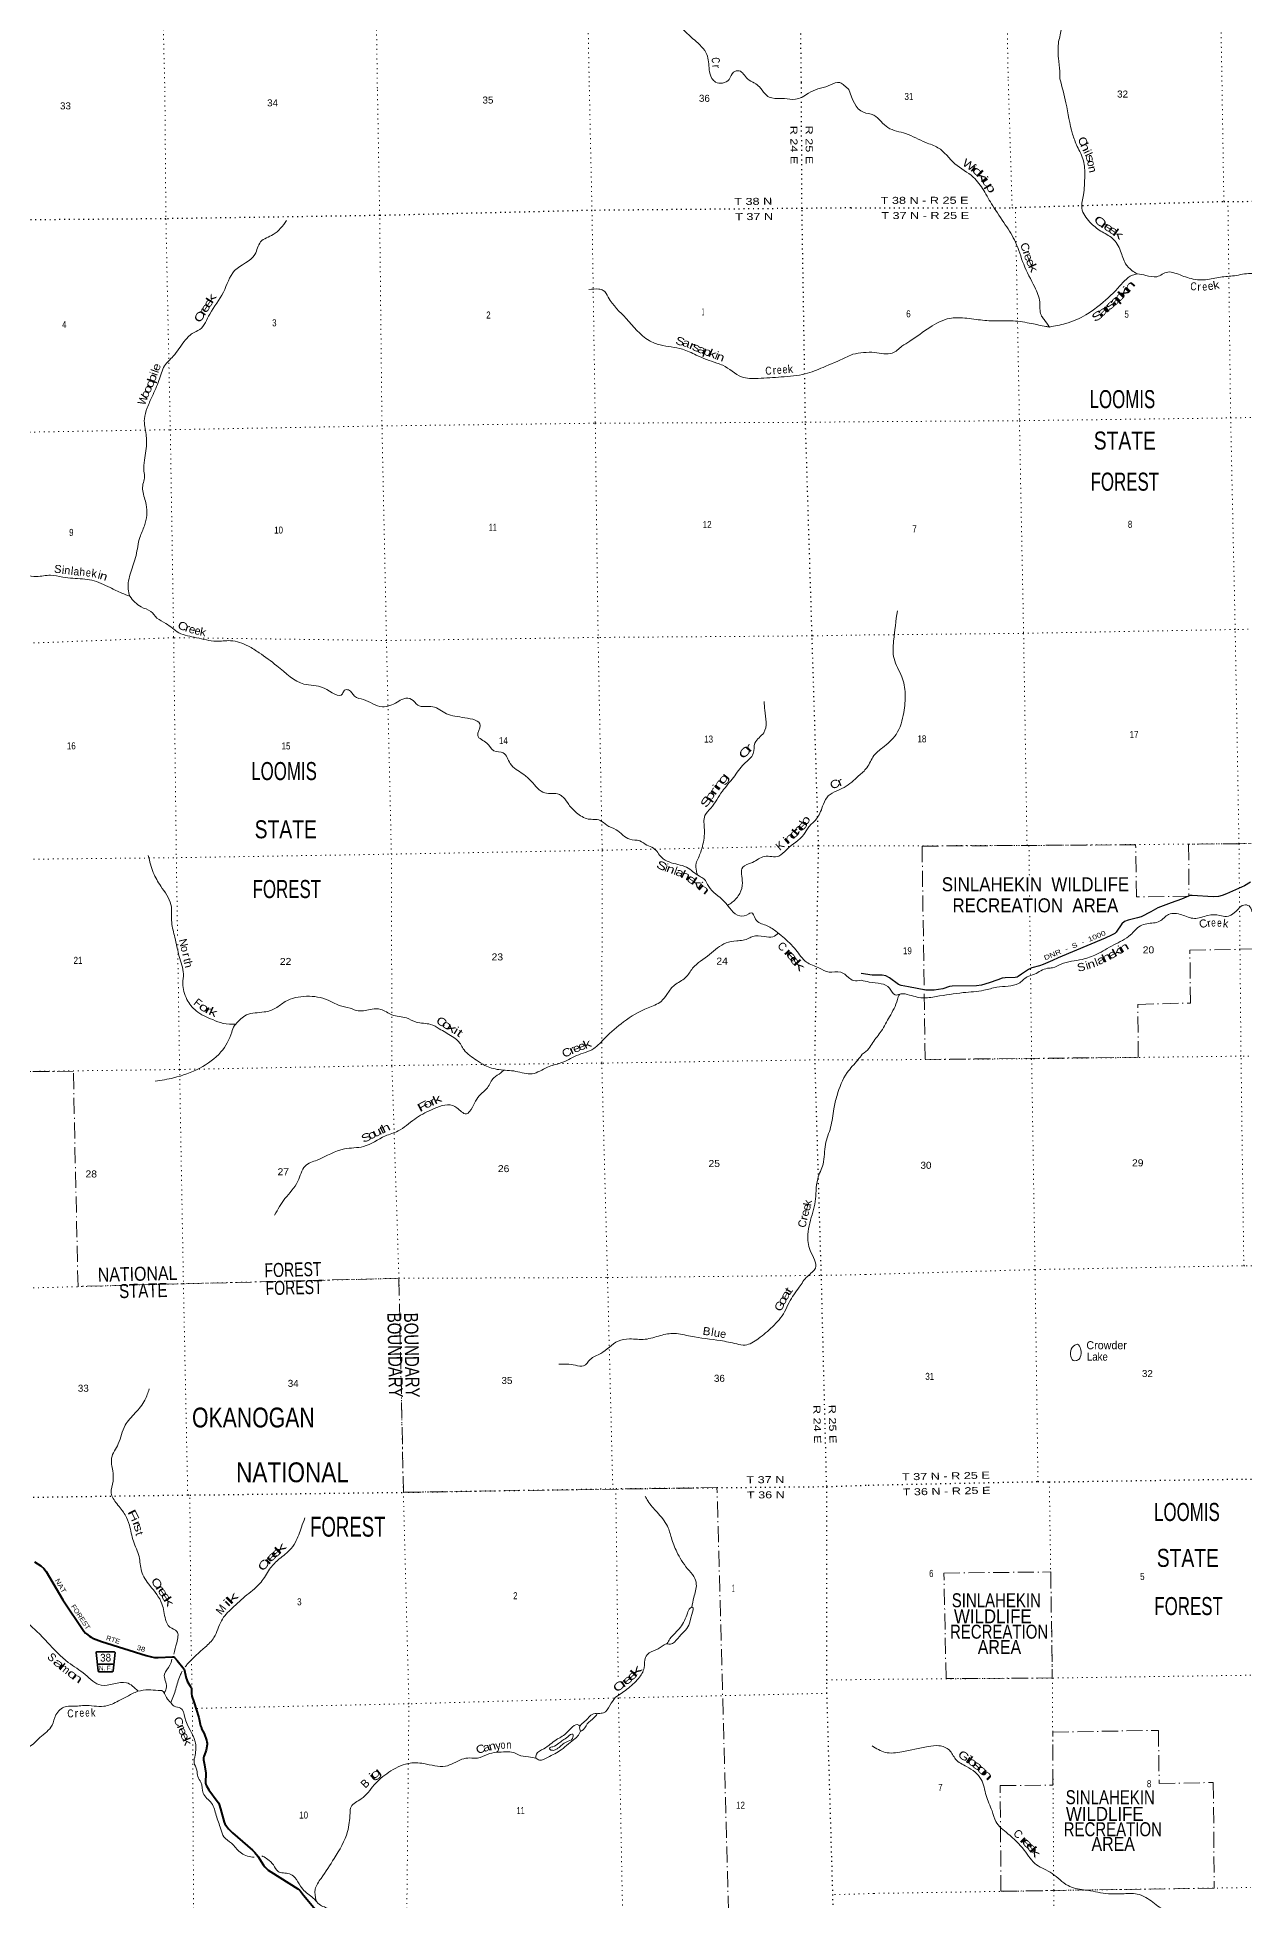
# Model space of a CAD drawing. Header units: feet. Extents: x 242557 to 489137, y 368785 to 557307.
# Drawn here: x 284176 to 314349, y 416119 to 462692 of the extents above; entities that cross this region are included whole.
import ezdxf
from ezdxf.enums import TextEntityAlignment as Align

# ---------------------------------------------------------------- set-up
doc = ezdxf.new("R2010")
doc.units = ezdxf.units.FT
doc.header["$LTSCALE"] = 80
doc.linetypes.add('DOT_DASHED', pattern=[7.7, 5, -1.2, 0.3, -1.2])
doc.linetypes.add('DOTTED', pattern=[1.5, 0.3, -1.2])
for name, color, linetype, lineweight in [('26', 7, 'Continuous', 40), ('27', 7, 'Continuous', 25), ('29', 7, 'Continuous', 25), ('30', 7, 'Continuous', 35), ('39', 7, 'Continuous', 13), ('41', 7, 'Continuous', 13), ('44', 7, 'DOT_DASHED', 13), ('6', 7, 'DOTTED', 25), ('7', 7, 'DOTTED', 13)]:
    doc.layers.add(name, color=color, linetype=linetype, lineweight=lineweight)

msp = doc.modelspace()

# ---------------------------------------------------------------- linework, layer by layer
at = {"layer": '26'}
msp.add_lwpolyline([(284105.74, 424592.02), (284263.11, 424491.25), (284338.97, 424419.61), (284401.59, 424346.76), (284813.02, 423640.3), (285339.17, 422859.58), (285382.2, 422809.12), (285405.31, 422788.1), (285481.33, 422731.35), (285525.08, 422704), (285583.91, 422676.67), (285779.03, 422600.52), (286895.41, 422245.35), (287033.72, 422212.01), (287107.26, 422201.5), (287147.18, 422201.5), (287197.24, 422201.54), (287558.3, 422217.67), (287583.17, 422212.01), (287604.18, 422195.19), (287669.48, 422121.09), (287845.77, 421910.74), (287895.33, 421679.36), (287909.89, 421638.04), (287933.67, 421589.25), (288006.55, 421476.15), (288021.25, 421444.61), (288030.45, 421413.51), (288033.86, 421392.05), (288031.76, 421297.44), (288040.45, 421235.83), (288086.11, 421089.28), (288213.83, 420701.97), (288258.67, 420494.29), (288276.21, 420438.53), (288283.88, 420416.49), (288348.01, 420296.6), (288407.85, 420130.56), (288417.44, 420079.82), (288422.56, 420056.97), (288420.46, 420023.33), (288394.19, 419882.47), (288382.46, 419836.46), (288335.36, 419722.68), (288328.01, 419691.14), (288329.05, 419644.89), (288353.21, 419516.4), (288384.73, 419308.49), (288387.43, 419248.3), (288376.33, 419127.68), (288381.33, 419068.24), (288391.04, 419024.66), (288407.85, 418986.81), (288464.08, 418888.15), (288672.12, 418611.79), (288700.95, 418566.32), (288719.86, 418526.37), (288755.27, 418413.51), (288845.32, 418086), (288864.84, 418042.8), (288902.14, 417982.15), (288925.78, 417946.09), (288950.99, 417916.66), (289053.23, 417815.71), (289557.58, 417380.18), (289613.9, 417325.85), (289688.13, 417229.46), (289830.25, 417012.27), (289864.99, 416966.33), (289913.31, 416917.97), (289946.93, 416886.44), (290013.81, 416838.47), (290689.48, 416416.87), (290727.51, 416386.05), (290757.98, 416354.51), (290830.26, 416260.31), (291174.51, 415851.54)], dxfattribs=at)
at = {"layer": '27', "lineweight": 35}
msp.add_line((285685.13, 422029.69), (286090.2, 422029.69), dxfattribs=at)
msp.add_lwpolyline([(285730.98, 421839.14), (285712, 421841.25), (285700.76, 421860.94), (285645.23, 422321.6), (285650.85, 422332.85), (285664.91, 422341.29), (286106.31, 422339.88), (286113.34, 422335.66), (286120.37, 422320.19), (286073.27, 421866.57), (286064.13, 421847.58), (286053.6, 421838.43)], close=True, dxfattribs=at)
at = {"layer": '29'}
msp.add_lwpolyline([(314492.18, 441572.42), (314342.93, 441483.61), (313893.51, 441284.31), (313787.74, 441242.19), (313689.96, 441217.99), (313559.21, 441209.08), (313031.96, 441246.41), (312979.89, 441241.68), (312943.73, 441229.96), (312770.13, 441150.98), (312507.54, 441058.77), (312247.02, 440960.53), (312179.88, 440931.42), (311998.81, 440834.1), (311763.31, 440713.52), (311665.74, 440682.37), (311433.28, 440628.98), (311342, 440590.36), (311280.01, 440534.05), (311133.51, 440325.89), (311100.58, 440291.94), (311022.64, 440249.69), (310865.19, 440176.97), (309684.04, 439681.13), (309548.81, 439616.77), (309315.94, 439517.46), (309217.64, 439485.3), (309031.74, 439432.46), (308941.97, 439394.3), (308773.6, 439273.55), (308691.08, 439216.67), (308662.68, 439204.82), (308610.13, 439192.66), (308365.24, 439187.67), (308288.71, 439178.77), (308179.32, 439136.87), (307963.2, 439059.39), (307767.99, 439003.51), (307649.91, 438984.78), (307038.64, 438979.42), (306967.98, 438970.35), (306802.22, 438911.81), (306584.54, 438880.35), (306508.8, 438875.61), (306383.41, 438878.42), (305947.71, 438962.18), (305765.6, 438994.03), (305694.32, 439021.85), (305470.68, 439185.06), (305382.16, 439230.88), (305286.09, 439249.6), (305043.16, 439254.76), (304766.08, 439291.23)], dxfattribs=at)
at = {"layer": '39'}
for points in [[(311258.75, 468023.93), (311119.55, 467563.1), (311046.36, 467312.36), (311079.64, 467092.38), (311218.05, 466783.67), (311284.84, 466333.6), (311213.1, 465750.77), (311165.89, 465245.46), (311079.33, 464870.88), (310803.68, 464542.63), (310666.19, 464274.22), (310425.92, 464080.42), (310165.2, 463718.08), (309886.7, 463337.11), (309809.43, 463177.4), (309761.55, 462880.66), (309692.63, 462530.78), (309694.76, 462168.34), (309730.46, 461841.09), (309730.86, 461650.87)], [(298188.1, 464744.67), (298582.04, 464285.21), (298848.19, 464091.01), (299049.61, 464019.31), (299226.56, 463837.86), (299526.75, 463421.45), (299764.29, 463245.02), (300084.7, 463071.94), (300316.38, 462883.27), (300595.74, 462624.48), (300911.2, 462262.99), (300968.12, 461881.16), (301036.44, 461665.56), (301120.88, 461573.76), (301301.34, 461546.28), (301461.57, 461639.97), (301573.85, 461819.99), (301712.85, 461852.59), (301926.5, 461653.5), (302100.33, 461544.09)], [(302118.12, 461537.41), (302256.4, 461415.89), (302403.06, 461234.48), (302531.37, 461176.13), (302844.74, 461163.65), (303119.88, 461142.38), (303450.57, 461292.06), (303684.96, 461403.56), (303942.25, 461477.05), (304173.99, 461563.01), (304231.83, 461558.56), (304337.99, 461490.35), (304459.05, 461385.35)], [(309730.86, 461650.87), (309879.64, 461050.21), (310047.6, 460271.04), (310163.11, 459966.11), (310320.15, 459607.46), (310350.4, 459227.83), (310315.96, 458755.73), (310278.65, 458419.11), (310479.89, 458071.55), (310749.17, 457848.89), (311041.87, 457665.18), (311248.52, 457348.09), (311372.37, 457031.2), (311529.39, 456864.73), (311666.52, 456778.74)], [(304459.05, 461385.35), (304821.24, 460819.52), (305079.37, 460742.26), (305260.35, 460588.46), (305433.26, 460434.48), (305874.7, 460284.38), (306378.29, 460060.81), (306683.96, 459932.01), (307106.52, 459528.64), (307565.95, 459196.88), (307825.43, 458864.77), (308051.67, 458481.35), (308366.67, 458006.83), (308620.31, 457569.4), (308825.83, 457019.65), (309100.49, 456447.15), (309227.47, 456077.73), (309236.04, 455863.49), (309273.31, 455724.73), (309335.8, 455635.07), (309468.98, 455449.88)], [(290407.48, 458112.2), (290068.22, 457762.09), (289758.34, 457578.4), (289614.38, 457266.25), (289108.42, 456860.49), (288829.09, 456321.31), (288485.23, 455774.89), (288235.49, 455390), (288049.39, 455289.49), (287850.87, 455091.65), (287572.56, 454722.43), (287358.67, 454479.8), (287217.73, 454111.06), (287046.93, 453717.5), (286924.79, 453428), (286852.89, 453153.58), (286894.11, 452765.92), (286907.37, 452588.14), (286855.03, 452121.89), (286839.68, 451848.51), (286854.85, 451676.83), (286817.18, 451522.39), (286814.1, 451354.43), (286896.88, 451016.08), (286853.8, 450483.24), (286739.74, 450193.89), (286644.78, 449739), (286512.78, 449321.87), (286449.59, 448897.91), (286486.78, 448720.69)], [(309468.98, 455449.88), (309867.01, 455537.53), (310381.46, 455755.19), (310677.97, 455964.01), (311177.28, 456420.04), (311544.06, 456743.68), (311666.52, 456778.74)], [(311666.52, 456778.74), (311877.37, 456740.9), (312148.69, 456708.44), (312426.98, 456823.8), (312599.17, 456799.27), (312963.39, 456671.75), (313372.19, 456632.2), (313742.48, 456694.97), (314091.08, 456732.99), (314491.82, 456788.34), (314972.61, 456687.66), (315310.89, 456640.49), (315696.3, 456752.14), (315932.45, 456759.36), (316201.83, 456627.73), (316447.76, 456554.25), (316814.95, 456477.37), (317120.58, 456350.59), (317503.77, 456089.98), (317872.53, 455938.29), (318448.12, 455843.74), (318672.23, 455751.58), (319026.61, 455611.71), (319462.6, 455528.25), (319854.97, 455597.57), (319971.8, 455612.28), (320307.16, 455607.53), (320563.02, 455542.36), (320938.88, 455532.42), (321168.58, 455462.63), (321347.63, 455304.74), (321741.31, 455121.23), (322254.73, 454910.01), (322446.36, 454635.07), (322700.46, 454175.4), (323088.84, 453860.28), (323172.87, 453814.51)], [(297961.54, 456391.14), (298207.9, 456397.67), (298319.56, 456367.34), (298445.88, 456193.65), (298891.66, 455663.68), (299463.05, 455113.76), (299739.8, 455001.48), (300297.25, 454896.36), (300639.24, 454750.89), (301160.03, 454547.99), (301308.47, 454494.06), (301774.18, 454207.21), (302189.06, 454166.25), (302768.23, 454203.13), (303368.93, 454278.85), (303814.53, 454442.76), (304371.85, 454685.6), (304554.17, 454771.87)], [(304552.46, 454771.06), (305102.13, 454814.51), (305542.39, 454799.06), (305783.19, 454968.21), (305976.44, 455093.84), (306478.06, 455440.68), (306982.24, 455666.21), (307295.01, 455679.16), (307746.51, 455626.39), (308167.13, 455601.26), (308564.99, 455601.92), (309022.8, 455537.15), (309379.77, 455466.12), (309468.21, 455450.96)], [(281705.76, 449023.61), (281807.94, 449185.3), (282040.31, 449183.48), (282151.99, 449037.84), (282492.25, 448989.44), (282934.52, 448999.54), (283340.5, 449004.94), (283645.84, 449216.87), (284155, 449214.04), (284505.92, 449248.78), (284811.81, 449201.77), (285066.89, 449172.04), (285536.49, 449121.96), (285996.33, 448938.18), (286291.73, 448799.95), (286487.08, 448720.57)], [(286487.08, 448720.57), (286770.6, 448454.67), (287012.98, 448343.79), (287167.47, 448176.68), (287388.03, 448043.15), (287717.42, 447810.46), (288156.03, 447684.96), (288646.5, 447596.82), (289003.83, 447611.44), (289450.69, 447475.98), (289720.34, 447308.95), (290162.5, 446983.24), (290839.28, 446528.3), (291346.23, 446422.26), (291801.25, 446282.89), (291856.25, 446370.89), (291955.07, 446380.79), (292107.4, 446221.73), (292325.04, 446138.72), (292798.91, 445961.27), (293168.62, 446075.24), (293332.76, 446161.19), (293529.02, 446144.54), (293683.08, 446001.7), (294057.61, 445957.98), (294404.1, 445786.28), (294864.49, 445685.46), (295243.7, 445492.11), (295183.48, 445242.18), (295413.2, 445048.13), (295586.22, 444861.13), (295819.55, 444804.7), (295993.94, 444540.86), (296313.7, 444281.69), (296518.96, 444099.32), (296861.55, 443806.18), (297221.87, 443766.24), (297315.96, 443701.2), (297456.63, 443515.63), (297652.15, 443312.86), (297943.87, 443154.33), (298239.45, 443119.27), (298405.23, 442998.9), (298641.59, 442885.89), (298981.19, 442647.31), (299230.39, 442607.36), (299412.11, 442499.42), (299570.97, 442427.47), (299779.15, 442194.59), (300186.34, 442017.94), (300401.71, 441949.04), (300722.92, 441722.27), (300835.18, 441657.56), (300953.64, 441471.59), (301342.2, 441092.3), (301728.39, 440733.2), (301955.78, 440783.88), (302011.83, 440813.23), (302121.77, 440651.37), (302381.06, 440498.32), (302628.13, 440351.11), (302804.36, 440210.7), (303133.43, 439882.92), (303397.39, 439580.25), (303707.1, 439432.16), (303961.46, 439329.59), (304252.46, 439324.8), (304446.66, 439196.85), (304573.35, 439116.22), (304766.16, 439123.4)], [(305668.55, 448358.9), (305575.41, 447606.35), (305584.74, 447165.57), (305778.15, 446710.63), (305863.89, 446285.68), (305829.36, 445817.63), (305636.98, 445269.24), (305298.67, 444936.1), (305084.71, 444739.22), (304905.32, 444435.88), (304699.37, 444232.15)], [(302337.99, 446095.23), (302356.45, 445870.96), (302330, 445312.13), (302110.38, 445051.19), (302066.5, 444791.45), (301840.75, 444534.44), (301572.11, 444189.67), (301295.28, 443850.81), (301005.86, 443424.74), (300859.63, 443240), (300847.63, 442891.82), (300798.47, 442474.18), (300696.49, 442187.08), (300642.34, 442050.55), (300647.88, 441852.39), (300670.53, 441758.84)], [(304699.37, 444232.15), (304336.19, 443942.81), (303902.34, 443686.05), (303801.09, 443471.79), (303641.15, 443149.23), (303456.7, 442955.7), (303332.76, 442767.32), (302902.98, 442395.32), (302705.98, 442225.83), (302348.51, 442219.3), (302046.13, 442068.12), (301805.82, 441948.41), (301796.51, 441561.85), (301730.53, 441295.63), (301540.52, 441073.67), (301434.14, 441002.81)], [(319493.22, 442763.82), (319238.85, 442716.35), (318977.96, 442637.78), (318394.66, 442333.64), (318051.98, 442206.75), (317634.94, 441966.96), (316999.25, 441752.7), (316738.92, 441742.92), (316487, 441622.07), (316269.87, 441574.81), (315854.92, 441523.2), (315568.66, 441211.44), (315240.96, 440854.26), (315035.38, 440738.48), (314644.83, 440774.39), (314548.96, 440818.8), (314479.31, 440960.9), (314365.19, 441008.96), (314092.61, 440814.83), (313894.72, 440717.42), (313726.53, 440744.06), (313425.61, 440743.5), (313089.89, 440669.36), (312774.94, 440759.52), (312447.57, 440768.5), (312220.94, 440597.64), (311901.08, 440538), (311740.61, 440485.92), (311495.03, 440255.97), (311074.17, 440005.98), (310650.91, 439774.15), (310286.03, 439646.76), (309759.39, 439527.96), (309545.19, 439438.28), (309424.32, 439423.48), (309092.12, 439278.61), (308913.87, 439207.93), (308697.17, 439045.38), (308436.1, 438974.9)], [(286949.57, 442239.24), (287076.3, 441814.71), (287262.11, 441476.22), (287516.75, 441015.58), (287536.84, 440566.84), (287614.16, 440194), (287725.6, 439720.63), (287828.3, 439283.52), (287814.33, 439046.57), (287916.39, 438645.86), (288145.7, 438360.76), (288559.74, 438139.73), (288821.99, 438047.42), (289135.95, 438023.29)], [(289135.56, 438023.32), (289404.13, 438258.34), (289847.3, 438331.18), (290132.47, 438427.42), (290367.99, 438589.52), (290907.06, 438722.78), (291442.07, 438629.39), (291721.2, 438496.93), (291991.14, 438427.01), (292198.4, 438359.99), (292543.07, 438404.73), (292759.39, 438396.55), (293038.59, 438260.04), (293401.61, 438181.71), (293643.85, 438078.92), (294004.49, 438020.77), (294222.56, 437913.5), (294543.16, 437721.1), (294688.49, 437614.52), (294840.05, 437384.64), (295153.72, 437127.39), (295360.07, 436997.64), (295711.47, 436890.77), (296134.47, 436847.93), (296543.66, 436786.63), (296926.61, 436951.42), (297260.11, 437056.65), (297650.81, 437239.79), (298080, 437417.57), (298370.16, 437687.88), (298825.8, 438082.61), (299437.74, 438435.68), (299766.24, 438595.43), (299926.31, 438796.61), (300100.45, 439002.09), (300373.91, 439189.16), (300553.57, 439425.09), (300977.83, 439766.64), (301388.81, 440059.4), (301654.65, 440106.74), (301960.56, 440173.02), (302054.65, 440221.27), (302339.6, 440216.37), (302559.92, 440210.28), (302694.53, 440303.77)], [(305730.15, 438775.4), (305613.19, 438757), (305472.24, 438927.87), (305261.87, 439038.54), (304964.09, 439080.54), (304766.16, 439123.4)], [(308436.1, 438974.9), (308153.91, 438948.46), (307832.33, 438874.62), (307316.56, 438814.72), (306638.01, 438716.85), (306297.4, 438683.05), (305915.87, 438769.73), (305722.03, 438767.49), (305672.15, 438642.99), (305475.23, 438213.85), (305266.75, 437853.23), (305056.66, 437569.44), (304956.82, 437419.58), (304791.84, 437276.87)], [(287122.31, 436602.28), (287583.48, 436685.56), (288235.77, 436928.1), (288765.99, 437332.28), (289034, 437826.74), (289101.81, 437989.82), (289137.56, 438024.87)], [(290107.09, 433254.15), (290366.43, 433667.54), (290688.06, 434100.27), (290869.21, 434479.86), (291169.57, 434631), (291851.5, 434910.5), (292325.22, 434969.74), (292874.11, 435232.65), (293191.1, 435357.8), (293608.07, 435654.71), (294026.15, 435888.93), (294549.53, 435995.6), (294778.56, 435839.97), (294898.76, 435783.5), (294980.45, 435847.71), (295220, 436238.48), (295424.54, 436438.45), (295585.77, 436688.2), (295759.36, 436810.73), (295832.15, 436877.84)], [(297205.73, 429532.11), (297622.41, 429503.32), (297828.81, 429484.84), (297993.61, 429647.67), (298255.63, 429796.09), (298692.58, 430105.5), (298972.45, 430159.17), (299366.53, 430152.21), (299748.71, 430246.19), (300099.34, 430297.1), (300502.61, 430227.6), (301250.04, 430117.86), (301653.52, 430036.23), (301864.14, 430007.71), (302192.67, 430165.44), (302548.98, 430465.29), (302851.45, 430839), (302962.51, 431069.63), (303216.33, 431452.57), (303421.64, 431723.36), (303622, 431931.34), (303490.94, 432371.99), (303435.33, 432773.55), (303480.8, 433057.6), (303616.67, 433598.2), (303638.26, 433861.58), (303677.34, 434163.73), (303812.29, 434528.31), (303872.2, 435023.02), (304002, 435450.22), (304078.76, 435906.8), (304161.66, 436244.13), (304416.15, 436817.25), (304677.29, 437129.52), (304791.84, 437276.87)], [(274380.15, 431510.73), (274663.73, 431450.56), (274917.62, 431374.28), (275119.21, 431284.91), (275291.7, 431241.53), (275841.68, 431101.88), (276168.81, 430996.6), (276459.62, 430775.33), (276699.63, 430456.04), (276802.98, 430324.41), (277026.65, 430243.54), (277455.76, 429970.18), (277787.23, 429620.19), (277829.83, 429268.97), (277930.97, 429034.13), (278302.44, 428707.12), (278450.57, 428442.8), (278494.26, 428144.19), (278581.91, 427872.69), (278785.83, 427651.86), (279125.29, 427079.49), (279288.5, 426876.13), (279539.25, 426749.21), (279916.54, 426549.76), (280057.36, 426356.11), (280304.67, 426194.74), (280476.64, 425953.1), (280626.3, 425830.41), (280819.99, 425617.49), (281035.93, 425516.24), (281492.84, 425156.41), (281711.88, 424994.53), (281970.99, 424851.58), (282230.43, 424690.44), (282398.96, 424642.95), (282850.09, 424266.82), (283113.11, 423903.44), (283308.89, 423686.52), (283452.2, 423579.89), (283582.28, 423535.74), (283705.03, 423335.69), (283816.85, 423181.96), (284149.77, 422864.37), (284425.46, 422584.16), (284951.71, 422073.87), (285373.17, 421776.1), (285769.93, 421504.18), (286407.23, 421566.4), (286693.73, 421355.42)], [(310132.66, 429617.9), (310065.91, 429622.5), (309998.19, 429768.68), (310038.88, 429945.57), (310170.49, 430025.33), (310245.65, 429909.66), (310239.96, 429701.18), (310208.6, 429655.98), (310132.66, 429617.9)], [(287584.67, 422284.55), (287660.21, 422568.44), (287665.29, 422851.75), (287489.62, 422959.81), (287381.16, 423152.03), (287291.47, 423538.81), (286988.35, 423998.56), (286779.96, 424356.87), (286718.94, 424721.91), (286578.86, 425101.7), (286476.69, 425508.48), (286373.21, 425761.48), (286164.13, 426044.93), (286026.1, 426309.44), (286069.37, 426603.57), (286060.7, 426864.38), (286032.85, 427181.48), (286200.29, 427536.54), (286369.84, 428000.88), (286624.95, 428311.02), (286865.71, 428633.03), (286971.91, 428910.1)], [(300534.36, 423459.04), (300582.15, 423694.77), (300644.94, 424027.68), (300580.9, 424220.72), (300423.86, 424418.13), (300274.71, 424625.79), (300157.81, 424838.1), (300022.24, 425191.67), (299924.24, 425477.14), (299805.82, 425661.09), (299665.51, 425826.44), (299432.16, 426111.46), (299365.45, 426227.57)], [(287871.31, 421967.22), (287932.27, 422037.32), (288373.31, 422458.07), (288591.34, 422694.7), (288777.8, 423116.87), (289042.97, 423429.22), (289414.87, 423761.72), (289768.8, 424081.75), (289981.25, 424405.27), (290187.38, 424629.54), (290479.92, 424879.67), (290625.89, 425078.57), (290776.79, 425455.59), (290865.64, 425685.81)], [(299912.15, 422541.49), (299984.25, 422664.24), (300247.84, 422952.28), (300421.34, 423307.46), (300493.88, 423432.18), (300544.01, 423453.33), (300533.1, 423271.06), (300457.02, 423004.66), (300182.03, 422675.95), (300000.72, 422533.05), (299911.68, 422541.54)], [(298616.33, 421194.82), (298907.57, 421404.46), (299199.75, 421674.82), (299340.47, 421942.4), (299378.32, 422200.02), (299467.23, 422312.91), (299687.7, 422412.02), (299893.57, 422537.16), (299911.68, 422541.54)], [(287351.25, 421311.9), (287407.05, 421465.32), (287373.99, 421620.49), (287354.96, 421781.98), (287488.42, 422002.91), (287542.42, 422154.63)], [(287510.6, 421077.43), (287638.32, 421410.88), (287743.48, 421746.6), (287794.28, 421853.64)], [(279842.88, 416329.4), (280126.46, 416426.46), (280779.14, 416646.76), (281144.13, 416799.09), (281499.86, 417018.01), (281599.24, 417224.15), (281898.4, 417670.63), (282106.32, 417793.79), (282298.36, 418129.07), (282459.4, 418275.65), (282561.88, 418534.44), (282694.88, 418781.66), (282970.75, 418946.51), (283134.58, 419163.95), (283566.93, 419618.93), (283687.91, 419859.86), (283785.83, 419920.32), (283954.69, 419967.91), (284241.57, 420195.68), (284545.19, 420504.68), (284643.6, 420765.43), (284876.38, 420967.93), (285045.81, 420983.17), (285181.13, 420985.64), (285348.54, 421000.84), (285839.85, 420979.48), (286161.16, 421088.52), (286353.32, 421189.14), (286557.49, 421296.05), (286691.8, 421355.14)], [(286691.8, 421355.14), (286951.76, 421392.26), (287198.51, 421376.55), (287291.56, 421370.15), (287403.74, 421196.2), (287512.97, 421074.8)], [(287510.6, 421077.43), (287599.52, 420979.28), (287757.87, 420935.64), (287863.09, 420698.85), (288120.28, 420094.63), (288120.25, 419754.76), (288095.17, 419574.26), (288163.17, 419385.34), (288188.29, 419221.94), (288265.5, 419083.76), (288322.96, 418805.64), (288529.41, 418556.53), (288647.92, 418253.23), (288761.06, 417911.39), (288839.23, 417718.61), (289032.06, 417554.22), (289244.13, 417329.5), (289551.32, 417209.69), (289592.81, 417206.94)], [(298616.33, 421194.82), (298486.41, 421002.28), (298322.08, 420813.16), (298203.13, 420798.85), (298152.58, 420790.45)], [(296637.03, 419681.85), (296647.39, 419781.16), (296832.88, 419916.05), (297144, 420144.27), (297387.74, 420298.42), (297707.29, 420506.56), (297732.64, 420483.4)], [(297749.07, 420355.61), (297730.26, 420464.5), (297763.59, 420521.75), (297884.99, 420625.12), (298114.27, 420797.22), (298150.66, 420795.87), (298103.73, 420708.02), (297920.91, 420536.77), (297774.47, 420364.16), (297749.76, 420357.17)], [(296637.03, 419681.85), (296722.72, 419634.86), (296929.63, 419701.36), (297267.71, 419889.61), (297448.92, 420038.57), (297620.27, 420173.2), (297721.19, 420292.38), (297749.76, 420357.17)], [(297027.73, 419882.01), (296988.79, 419896.65), (296981.98, 419939), (297056.2, 419968.68), (297206.17, 420056.39), (297431.59, 420218.3), (297555.73, 420281.26), (297549.51, 420175.95), (297405.54, 420092.4), (297188.2, 419930.64), (297116.21, 419888.86), (297075.99, 419878.01), (297027.73, 419882.01)], [(291144.26, 416114.77), (291121.22, 416404.91), (291269.9, 416678.71), (291596.44, 417176.27), (291927.97, 417847.9), (291992.57, 418306.27), (292017.97, 418468.58), (292271.09, 418663.37), (292594.19, 419013.18), (292958.29, 419329.36), (293443.27, 419550.64), (293835.26, 419547.69), (294373.85, 419480.66), (294788.97, 419654.13), (294988.37, 419688.12), (295178.4, 419681.48), (295423.18, 419776.99), (295888.74, 419840.12), (296072.85, 419825.28), (296199.21, 419762.86), (296450.62, 419712.83), (296637.03, 419681.85)], [(305035.58, 419992.39), (305365.39, 419827.32), (305779.18, 419838.45), (306434.76, 419972.23), (306706.99, 419992.38), (306967.86, 419880.8), (307124.06, 419657.67), (307398.63, 419471.54), (307764.94, 419149.87), (307886.5, 418749.99), (308034, 418364.84), (308130.53, 418097.92), (308427.78, 417794.96), (308840.46, 417381.26), (309149.12, 417015.84), (309326.97, 416914.56), (309539.49, 416797.86), (309933.63, 416497.04), (310317.56, 416392.2), (310495.85, 416365.78), (310743.24, 416318.64), (311285.07, 416292.13), (311662.87, 416286.28), (311878.74, 416202.03), (312223.27, 415954.72), (312412.29, 415803.12), (312449.23, 415651.76)], [(289790.13, 417233.05), (289813.66, 417226.62), (289934.18, 417151.95), (290076.01, 417014.96), (290196.09, 416851.27), (290475.95, 416791.65), (290610.89, 416701.05), (290754.16, 416483.17), (290873.74, 416347.79), (291132.23, 416125.94), (291251.55, 416004.72), (291381.82, 415950.45), (291559.24, 415743.3), (291693.96, 415551.56), (291761.5, 415502.22), (291862.59, 415498), (292026, 415511.1), (292093.54, 415461.76), (292154, 415375.92)]]:
    msp.add_spline(points, degree=3, dxfattribs=at)
at = {"layer": '44'}
for points in [[(316886.63, 441252.59), (316857.58, 442584.71), (314211, 442537.37), (312945.06, 442525.11), (312954.9, 441226.73), (311642.57, 441205.93), (311623.44, 442510.64), (306285.76, 442477.22), (306362.25, 437145.05), (311688.63, 437199.21), (311677.13, 438522.31), (312990.24, 438555.91), (312979.48, 439873.95), (315567.57, 439926.87), (315553.85, 441243.48)], [(306884.16, 421670.28), (306833.76, 424310.02), (309501.17, 424336.37), (309539.84, 421686.98)], [(308258.3, 416354.97), (308238.76, 418996.44), (309555.98, 419006.26), (309550.41, 420335.19), (312192.17, 420375.84), (312210.35, 419047.45), (313563.99, 419074.75), (313587.38, 416434.69)]]:
    msp.add_lwpolyline(points, close=True, dxfattribs=at)
msp.add_lwpolyline([(304070.04, 415536.05), (304064.66, 415849.76), (301447.96, 415846.02), (301160.75, 426443.11), (293324.61, 426326.63), (293213.98, 431675.21), (285194.23, 431472.62), (285077.12, 436850.96), (274414.39, 436746.73), (274423.77, 439417.41), (274284.51, 439426.96)], dxfattribs=at)
at = {"layer": '6'}
for points in [[(303270.74, 461560.79), (303243.44, 463695.7), (303240.57, 463746.28), (303176.51, 469045.02), (303175.33, 469115.88), (303111.94, 474374.12), (303114.94, 474436.95), (303047.11, 479719.43), (303045.93, 479790.29), (303007.04, 485034.75), (303010.71, 485178.6), (302936.61, 490473.12), (302864.93, 495743.39), (302869.75, 495818.39), (302799.48, 500582.93)], [(304070.04, 415536.05), (304057.17, 416249.01), (303909.55, 421303.71), (303907.71, 421635.45), (303902.74, 426470.33), (303768.69, 431747.91), (303610.49, 437125.29), (303699.41, 442484.73), (303537.63, 447731.46), (303372.21, 453069.15), (303285.45, 458414.36), (303270.74, 461560.79)], [(304502.85, 458426.75), (308537.44, 458431.35), (308618.06, 458439.2), (313827.6, 458590.28), (313928.71, 458584.41), (319149.92, 458660.91), (319206.28, 458670.24), (323430.46, 458714.67), (328922.14, 458799.14), (329824.55, 458816.98), (334950.04, 458925.32)], [(304502.85, 458426.75), (303285.45, 458414.36), (298043.7, 458365.07), (292732.62, 458237.64), (287390.42, 458156.17), (282049.59, 458111.15), (276733.36, 458046.34), (274053.32, 458100.51)], [(304941.95, 426507.01), (309182.75, 426595.01), (309465.67, 426587.07), (314371.92, 426658.65), (314491.15, 426655.21), (319597.77, 426706.93), (319763.55, 426710.17), (324956.52, 426774.31), (325051.4, 426776.4), (330265.18, 426822.38), (330369.98, 426832.78), (335434.84, 426886.9)], [(274449.88, 426068.97), (282632.25, 426182.67), (287936.12, 426261.41), (287988.7, 426258.33), (293324.61, 426326.63), (298559.95, 426416.33), (298637.83, 426418.56), (303902.74, 426470.33), (304941.95, 426507.01)]]:
    msp.add_lwpolyline(points, dxfattribs=at)
at = {"layer": '7'}
for p, q in [((308438.44, 461632.21), (308537.44, 458431.35)), ((313827.6, 458590.28), (313777.65, 461707.26)), ((308957.48, 442492.06), (308967.86, 441657.79)), ((308973.07, 441239.09), (308974.48, 441125.52)), ((298633.01, 426417.55), (298693.77, 421623.11)), ((305005.06, 421650.43), (303907.71, 421635.45)), ((305082.32, 416302.39), (304056.8, 416269.62))]:
    msp.add_line(p, q, dxfattribs=at)
for points in [[(286794.15, 507395.84), (286806.88, 506259.99), (286860.85, 500963.9), (286928.61, 495588.5), (286954.71, 490273.61), (287035.09, 484845.53), (286975.44, 479567.08), (287117.35, 474208.84), (287211, 468833.62), (287314.21, 463490.95), (287364.46, 461348.56)], [(297368.13, 507535.68), (297384.45, 506402.89), (297456.87, 501088.09), (297527.57, 495755.03), (297618.72, 490408.12), (297690.91, 484985.98), (297741.42, 479650.57), (297783.44, 474339.33), (297837.93, 469008.03), (297929.6, 463630.76), (297969.47, 461488.79)], [(292673.96, 461418.13), (292646.32, 463552.13), (292540.64, 468921.09), (292494.37, 474244.41), (292352.33, 479610.75), (292321.94, 484952.56), (292278.5, 490348.83), (292271.56, 490983.4)], [(307873.92, 490562.9), (307875.93, 490516.06), (307989.92, 485164.69), (308118.87, 479819.43), (308236.25, 474449.6), (308339.21, 469180.7), (308398.77, 463864.23), (308438.44, 461632.21)], [(313777.65, 461707.26), (313737.32, 463924.85), (313650.62, 469279.18), (313515.93, 474610.14), (313442.59, 479910.09), (313290.9, 485277.11), (313218.17, 490639.86)], [(287364.46, 461348.56), (287390.42, 458156.17), (287500.12, 452884.22), (287584.26, 447686.65), (287651.53, 442187.34), (287682.1, 440208.97)], [(293375.02, 415391.99), (293408.95, 415677.99), (293463.28, 421041.96), (293324.61, 426326.63), (293213.98, 431675.21), (293038.94, 436987.58), (293023.91, 442275.43), (292902.89, 447615.96), (292789.56, 452978.88), (292732.62, 458237.64), (292676.78, 461384.41)], [(297969.47, 461488.79), (298037.6, 458366.98), (298119.89, 453045.97), (298190.63, 447692.38), (298293.15, 442369.72), (298282.43, 437053.08), (298425.99, 431694.75), (298557.97, 426416.26)], [(308618.06, 458439.2), (308718.72, 453109.05), (308823.07, 447795.17), (308909.02, 442493.64)], [(314325.77, 431990), (314255.34, 437227.76), (314205.59, 442538.8), (314110.52, 447891.32), (313996.63, 453178.7), (313928.71, 458584.41)], [(304576.38, 453081.73), (308718.72, 453109.05), (313996.63, 453178.7), (319291.59, 453301.32), (320288.93, 453319.22)], [(274119.87, 452725.29), (276895.79, 452763.21), (282180.31, 452793.04), (287500.12, 452884.22), (292789.56, 452978.88), (298119.89, 453045.97), (303372.21, 453069.15), (304576.38, 453081.73)], [(304649.71, 447751.49), (303537.63, 447731.46), (298190.63, 447692.38), (292902.89, 447615.96), (287584.26, 447686.65), (282304.76, 447486.97), (277019.08, 447408.55), (274185.7, 447407.93)], [(319117.92, 447955.02), (314110.52, 447891.32), (308823.07, 447795.17), (304649.71, 447751.49)], [(274251.59, 442085.56), (277107.64, 442075.52), (282403.78, 442133.9), (287651.53, 442187.34), (293023.91, 442275.43), (298291.06, 442373.73), (302612.12, 442462.41)], [(302943.44, 442469.21), (303699.41, 442484.73), (304737.85, 442483.48)], [(304737.85, 442483.48), (308887.8, 442491.71), (308957.48, 442492.06), (314205.59, 442538.8), (317942.62, 442602.85)], [(308979.42, 440728.64), (309023.78, 437163.18), (309109.02, 431893.38), (309182.75, 426595.01)], [(287684.88, 440028.79), (287733.31, 436894.64), (287827.55, 431550.52), (287936.12, 426261.41)], [(304795.79, 437131.69), (303610.49, 437134.29), (298282.43, 437053.08), (293040.85, 436993.68), (287733.31, 436894.64), (282439.37, 436826.19), (277106.35, 436774.23), (274317.71, 436745.3)], [(318770.57, 437292.45), (314255.34, 437227.76), (309023.78, 437163.18), (304795.79, 437131.69)], [(304869.55, 431769.84), (309109.02, 431893.38), (314325.77, 431990), (314382.38, 431987.2), (319671.15, 432020.68), (325015.81, 432085.73), (330297.62, 432066.45), (335354.44, 432199.93)], [(276717.01, 431407.51), (277205.93, 431412.06), (282515.59, 431391.78), (287828.68, 431539.4), (293213.98, 431675.21), (298425.99, 431694.75), (303768.69, 431747.91), (304869.55, 431769.84)], [(288072.79, 415322.47), (288083.63, 415556.37), (288055.04, 420924.89), (288014.76, 422803.07), (287988.7, 426258.33)], [(309465.67, 426587.07), (309541.1, 421685.22), (309576.73, 416373.87), (309578.25, 415612.23)], [(314501.9, 421755.98), (309541.1, 421685.22), (305005.06, 421650.43)], [(303909.55, 421303.71), (298699.31, 421186.22), (293463.28, 421041.96), (288055.04, 420924.89)], [(298697.98, 421291.46), (298699.31, 421186.22), (298802.51, 415825.13), (298780.99, 415464.07)], [(305082.32, 416302.39), (309576.73, 416373.87), (314503.09, 416449.94)]]:
    msp.add_lwpolyline(points, dxfattribs=at)

# ---------------------------------------------------------------- texts
at = {"layer": '27'}
for s, rotation, width, p in [('NAT', 300.216, 1.2, (284613.28, 424127.08)), ('FOREST', 303.977, 1.1, (285012.16, 423473.82)), ('RTE', 342.352, 1.1, (285886.85, 422639.67)), ('38', 342.352, 1.2, (286649.41, 422397.07))]:
    msp.add_text(s, height=120, rotation=rotation, dxfattribs=dict(at, width=width)).set_placement(p)
at = {"layer": '27', "width": 0.95}
for s, height, p in [('N. F.', 114.1, (285884.71, 421878.43)), ('38', 194, (285884.96, 422097.31))]:
    msp.add_text(s, height=height, rotation=0.63, dxfattribs=at).set_placement(p, align=Align.CENTER)
at = {"layer": '30', "width": 1.3}
msp.add_text('DNR  -  S  -  1000', height=120, rotation=22.772, dxfattribs=at).set_placement((310124.19, 439941.64), align=Align.CENTER)
at = {"layer": '41'}
for s, rotation, width, p in [('C', 272.106, 0.75, (301031.56, 462113.59)), ('C', 292.353, 1.15, (310213.4, 460054.17)), ('h', 294.606, 1.4, (310276.75, 459910.08)), ('i', 294.606, 1.1, (310328.62, 459794.01)), ('l', 294.632, 1.05, (310356.74, 459724.81)), ('s', 290.836, 1.45, (310394.51, 459637)), ('W', 326.891, 1.2, (307400.82, 459422.39)), ('i', 324.219, 1.5, (307517.78, 459341.94)), ('c', 319.107, 2.1, (307607.67, 459268.37)), ('k', 313.527, 2.2, (307710.37, 459157.83)), ('i', 308.555, 1.6, (307772.62, 459080.6)), ('n', 282.513, 1.1, (310450.5, 459372.25)), ('u', 303.749, 1.75, (307838.26, 458998.54)), ('p', 300.339, 1.6, (307922.91, 458875.47)), ('C', 320.327, 1.6, (310674.69, 458008.99)), ('r', 323.053, 1.9, (310793.72, 457919.32)), ('e', 328.289, 1.55, (310897.29, 457857.49)), ('e', 327.921, 1.55, (311015.03, 457781.57)), ('k', 324.859, 1.85, (311128.26, 457695.2)), ('C', 288.889, 1.1, (308767.51, 457420.14)), ('r', 288.889, 1.3, (308816.45, 457277.12)), ('e', 289.044, 1.15, (308853.4, 457168.31)), ('e', 291.618, 1.25, (308909.34, 457026.07)), ('k', 294.762, 1.5, (308972.77, 456886.16)), ('k', 43.492, 2.2, (311387.85, 456238.72)), ('i', 47.36, 1.8, (311468, 456321.01)), ('n', 49.108, 1.95, (311543.63, 456406.21)), ('C', 355.726, 0.8, (313061.37, 456369.12)), ('e', 4.372, 0.8, (313357, 456362.19)), ('e', 9.635, 0.95, (313510.96, 456380.45)), ('k', 11.607, 1.15, (313655.42, 456401.57)), ('e', 57.747, 1.55, (288457.7, 455879.32)), ('e', 57.747, 1.55, (288532.75, 456000.09)), ('k', 57.747, 1.75, (288605.02, 456114.64)), ('r', 42.321, 2.15, (310976.61, 455860.46)), ('s', 42.321, 2.2, (311060.78, 455941.99)), ('a', 42.321, 2, (311170.23, 456037.19)), ('p', 43.492, 2.1, (311281.68, 456138.2)), ('C', 56.508, 1.4, (288312.47, 455651.31)), ('r', 57.537, 1.75, (288390.99, 455775.8)), ('S', 35.214, 1.7, (310727.69, 455649.46)), ('a', 39.351, 1.9, (310855.6, 455765.09)), ('S', 342.484, 1.25, (300213.25, 454999.91)), ('a', 341.238, 1.25, (300366.65, 454958.91)), ('r', 336.973, 1.45, (300506.23, 454896.3)), ('s', 336.941, 1.5, (300611.53, 454852.19)), ('a', 338.628, 1.35, (300747.81, 454794.32)), ('p', 338.628, 1.35, (300886.38, 454740.08)), ('k', 338.8, 1.4, (301016.48, 454689.48)), ('n', 339.889, 1.3, (301220.25, 454612.33)), ('d', 66.523, 1.5, (287084.24, 454004.53)), ('p', 66.523, 1.4, (287136.81, 454137.17)), ('e', 70.81, 1.2, (287242.57, 454418.72)), ('C', 2.979, 0.8, (302451.94, 454260.04)), ('e', 4.307, 0.8, (302725.54, 454280.98)), ('e', 4.987, 0.85, (302868.73, 454292.21)), ('o', 66.935, 1.25, (286961.31, 453735.65)), ('o', 66.556, 1.3, (287021.13, 453860.44)), ('S', 351.683, 1.05, (284677.07, 449304.61)), ('h', 354.382, 0.95, (285291.43, 449230.34)), ('a', 354.382, 0.95, (285144.9, 449244.75)), ('e', 353.444, 0.85, (285444.05, 449213.7)), ('n', 341.767, 1.25, (285807.52, 449131.36)), ('C', 335.126, 1.2, (287767.73, 447888.03)), ('r', 342.878, 1.25, (287903.73, 447835.7)), ('e', 345.06, 1.05, (288022.65, 447798.62)), ('k', 348.514, 1.15, (288299.21, 447732.05)), ('C', 48.727, 1.65, (301929.25, 444756.55)), ('r', 48.683, 2.1, (302029.22, 444870.21)), ('r', 56.504, 1.8, (301157.36, 443796.52)), ('i', 53.76, 1.5, (301222.41, 443882.49)), ('n', 54.859, 1.75, (301282.77, 443974.1)), ('g', 51.647, 1.9, (301389.47, 444103.01)), ('C', 26.256, 1.25, (304148.79, 443938.24)), ('r', 24.399, 1.45, (304278.18, 443993.29)), ('S', 56.489, 1.65, (300971.39, 443535.78)), ('p', 56.504, 1.7, (301063.07, 443674.27)), ('c', 44.957, 2.3, (303155.34, 442726.68)), ('h', 48.957, 1.95, (303249.39, 442820.68)), ('e', 47.154, 1.95, (303360.61, 442922.86)), ('l', 61.351, 1.2, (303397.7, 443006.23)), ('o', 62.796, 1.4, (303457.33, 443076.82)), ('i', 40.799, 1.7, (302951.97, 442538.21)), ('n', 40.799, 1.95, (303030.83, 442611.45)), ('S', 333.288, 1.45, (299736.68, 441899.03)), ('n', 338.929, 1.35, (299971.13, 441812.4)), ('a', 338.593, 1.35, (300199.47, 441724.61)), ('h', 334.11, 1.45, (300336.36, 441657.28)), ('e', 324.053, 1.7, (300474.02, 441564.12)), ('k', 325.62, 1.85, (300594.37, 441482.04)), ('i', 325.252, 1.45, (300685.47, 441407.1)), ('n', 322.193, 1.85, (300776.55, 441330.86)), ('C', 17.206, 1.05, (313339.25, 440446.18)), ('r', 10.453, 1.1, (313473.55, 440455.81)), ('e', 1.453, 0.75, (313571.04, 440467.1)), ('e', 358.765, 0.75, (313714.27, 440462.56)), ('r', 283.248, 1.15, (287810.32, 439737.09)), ('r', 314.343, 2.25, (302883.69, 439746.4)), ('e', 314.343, 2, (302966.12, 439655.12)), ('e', 307.312, 1.75, (303033.95, 439556.26)), ('k', 311.625, 2.15, (303144.71, 439437.79)), ('a', 25.883, 1.45, (310798.07, 439545.29)), ('h', 27.919, 1.5, (310938.63, 439611.44)), ('e', 29.504, 1.45, (311078.8, 439686.89)), ('k', 29.504, 1.65, (311196.68, 439753.59)), ('i', 30.2, 1.3, (311291.77, 439808.08)), ('n', 30.2, 1.6, (311378.93, 439863.44)), ('h', 283.234, 1.1, (287856.64, 439498.39)), ('S', 14.067, 1.15, (310287.57, 439358.49)), ('n', 17.069, 1.25, (310540.63, 439433.89)), ('o', 326.781, 1.6, (288289.88, 438364.36)), ('r', 331.581, 1.6, (288411.02, 438294.72)), ('k', 335.712, 1.5, (288530.33, 438240.12)), ('C', 331.825, 1.3, (294234.31, 437998.27)), ('o', 329.598, 1.5, (294361.62, 437924.65)), ('x', 328.463, 1.85, (294476.15, 437854.57)), ('i', 328.463, 1.35, (294594.2, 437783.64)), ('t', 325.983, 1.55, (294680.9, 437724.65)), ('C', 24.703, 1.2, (297445.45, 437229.98)), ('r', 25.526, 1.5, (297582.26, 437295.71)), ('e', 21.414, 1.25, (297685.31, 437337.34)), ('e', 19.204, 1.2, (297810.83, 437385.96)), ('k', 23.291, 1.45, (297954.99, 437440.13)), ('F', 27.817, 1.75, (293858.31, 435890.83)), ('o', 27.817, 1.4, (293974.94, 435954.26)), ('r', 24.882, 1.5, (294095.35, 436004.83)), ('k', 25.844, 1.55, (294210.71, 436061.14)), ('t', 25.611, 1.25, (292829.28, 435298.91)), ('h', 26.604, 1.45, (292928.11, 435348.83)), ('S', 23.837, 1.4, (292436.58, 435106.4)), ('o', 26.745, 1.35, (292578.97, 435178.56)), ('u', 25.611, 1.5, (292707.58, 435241.54)), ('k', 79.658, 1.1, (303522.26, 433544.25)), ('C', 78.257, 0.95, (303391.26, 433019.93)), ('r', 75.817, 1.2, (303423.42, 433161.33)), ('e', 73.998, 1.1, (303451.82, 433282.68)), ('e', 73.998, 1.1, (303492.74, 433420.97)), ('a', 57.369, 1.65, (302953.63, 431204.13)), ('t', 57.369, 1.5, (303034.49, 431322.92)), ('G', 62.221, 1.2, (302812.85, 430937.6)), ('o', 63.23, 1.4, (302879.6, 431074.15)), ('B', 351.805, 1.1, (300890.84, 430253.77)), ('u', 351.49, 1.05, (301148.48, 430213.94)), ('F', 297.052, 1.7, (286486.55, 425715.43)), ('i', 294.166, 1.1, (286529.38, 425609.3)), ('r', 293.076, 1.45, (286576.91, 425506.2)), ('s', 289.076, 1.4, (286608.94, 425407.18)), ('t', 289.123, 1.05, (286633.21, 425263.46)), ('e', 45.97, 2, (290104.55, 424661.35)), ('e', 42.968, 1.95, (290206.49, 424752.42)), ('k', 42.751, 2.2, (290316.68, 424851.63)), ('C', 54.63, 1.45, (289912.13, 424452.68)), ('r', 48.857, 2.1, (290016.44, 424565.86)), ('C', 301.79, 1.35, (287075.49, 424009.82)), ('r', 303.55, 1.8, (287161.05, 423882.89)), ('e', 304.296, 1.6, (287236.8, 423775.94)), ('k', 43.812, 2.25, (289114.63, 423612.08)), ('e', 304.296, 1.6, (287315.79, 423657.75)), ('k', 301.82, 1.75, (287379.7, 423548.35)), ('i', 46.442, 1.85, (288986.02, 423494.44)), ('l', 45.812, 1.8, (289042.87, 423551.82)), ('a', 320.886, 1.9, (284654.21, 421971.05)), ('l', 322.196, 1.5, (284741.31, 421889.43)), ('k', 46.774, 2.2, (299206.97, 421793.29)), ('o', 325.184, 1.65, (285000.1, 421698.51)), ('n', 325.62, 1.75, (285121.44, 421609.07)), ('C', 35.747, 1.5, (298766.69, 421401.62)), ('r', 35.747, 1.85, (298882.7, 421483.26)), ('e', 37.642, 1.75, (298983.28, 421567.51)), ('e', 42.123, 1.9, (299107.18, 421679.02)), ('C', 2.579, 0.8, (285008.89, 420701.42)), ('e', 4.546, 0.8, (285295.89, 420716.5)), ('e', 0.09, 0.7, (285430.47, 420722.2)), ('k', 0.882, 0.85, (285574.24, 420721.21)), ('C', 293.423, 1.2, (287619.62, 420562.99)), ('r', 293.81, 1.45, (287684.06, 420426.73)), ('e', 293.81, 1.3, (287724.75, 420319.83)), ('e', 293.122, 1.3, (287779.51, 420191.55)), ('k', 291.505, 1.4, (287833.14, 420063.19)), ('C', 25.45, 1.2, (295296.62, 419823.7)), ('a', 17.225, 1.2, (295424.91, 419861.28)), ('n', 15.334, 1.2, (295570.48, 419889.18)), ('o', 4.783, 0.8, (295820.3, 419917.45)), ('n', 359.692, 0.85, (295960.33, 419919.7)), ('G', 327.207, 1.3, (307275.9, 419654.77)), ('i', 325.563, 1.45, (307392.81, 419575.52)), ('b', 324.6, 1.75, (307488.87, 419510.48)), ('i', 41.57, 1.75, (292607.25, 419142.22)), ('g', 38.404, 1.9, (292683.4, 419221.38)), ('s', 324.6, 1.95, (307610.48, 419421.19)), ('o', 315.015, 2.05, (307730.75, 419310.71)), ('n', 314.319, 2.1, (307839.95, 419210.56)), ('r', 314.922, 2.25, (308775.07, 417560.13)), ('e', 314.922, 2.05, (308858.45, 417480.94)), ('e', 314.922, 2.05, (308960.77, 417378.36)), ('k', 309.603, 2.05, (309032, 417279.21))]:
    msp.add_text(s, height=200, rotation=rotation, dxfattribs=dict(at, width=width)).set_placement(p, align=Align.CENTER)
for s, rotation, p in [('r', 273.838, (301048.09, 461957.46)), ('o', 281.908, (310420.95, 459519.52)), ('r', 0.138, (313211.32, 456358.28)), ('i', 338.8, (301121.45, 454648.76)), ('i', 69.906, (287178.43, 454249.24)), ('l', 70.81, (287207.63, 454318.32)), ('r', 4.307, (302603.19, 454270.93)), ('k', 4.987, (303003.64, 454303.98)), ('W', 67.315, (286907.51, 453594.13)), ('i', 353.844, (284812.03, 449280.38)), ('n', 353.315, (284916.96, 449271.44)), ('l', 353.389, (285035.25, 449256.24)), ('k', 353.444, (285587.52, 449193.78)), ('i', 346.204, (285704.57, 449163.4)), ('e', 348.514, (288164.25, 447763.46)), ('K', 40.813, (302801.42, 442413.32)), ('i', 339.342, (299864.4, 441847.47)), ('l', 339.918, (300094.42, 441764.59)), ('k', 353.754, (313863.23, 440445.5)), ('N', 283.247, (287732.44, 440040.69)), ('o', 283.248, (287768.34, 439888.18)), ('t', 283.234, (287830.7, 439613.22)), ('C', 315.88, (302723.56, 439897.55)), ('l', 21.069, (310676.71, 439479.76)), ('i', 16.329, (310432.99, 439398.05)), ('F', 321.543, (288127.23, 438481.4)), ('l', 351.49, (301032.45, 430231.3)), ('e', 349.04, (301297.7, 430190.12)), ('M', 52.777, (288844.84, 423337.37)), ('S', 315.223, (284472.13, 422133.65)), ('m', 322.828, (284814.45, 421838.17)), ('r', 1.29, (285155.9, 420705)), ('y', 8.334, (295703.54, 419904.84)), ('B', 43.986, (292435.97, 418978.5)), ('C', 314.937, (308616.2, 417719.38))]:
    msp.add_text(s, height=200, rotation=rotation, dxfattribs=at).set_placement(p, align=Align.CENTER)
msp.add_text('Crowder', height=200, dxfattribs=at).set_placement((310393, 429903.03))
at = {"layer": '41', "width": 0.9}
msp.add_text('Lake', height=200, dxfattribs=at).set_placement((310406.38, 429617.82))
at = {"layer": '44'}
for s, height, width, p in [('LOOMIS', 450.7, 0.7, (310471.72, 453422.91)), ('STATE', 450.7, 0.8, (310576.32, 452387.39)), ('FOREST', 450.7, 0.7, (310496.77, 451360.18)), ('LOOMIS', 450.7, 0.7, (289522.48, 444127.08)), ('STATE', 450.7, 0.8, (289608.42, 442671.99)), ('FOREST', 450.7, 0.7, (289556.84, 441178.59)), ('SINLAHEKIN  WILDLIFE', 350, 0.9, (306778.53, 441348.08)), ('RECREATION  AREA', 350, 0.9, (307045.77, 440822.27)), ('OKANOGAN', 495.8, 0.8, (288043.15, 427948.08)), ('NATIONAL', 495.8, 0.85, (289144.22, 426578.65)), ('FOREST', 495.8, 0.7, (290994.24, 425218.28)), ('LOOMIS', 450.7, 0.7, (312083.92, 425610)), ('STATE', 450.7, 0.8, (312151.24, 424462.59)), ('SINLAHEKIN', 350, 0.8, (307028.01, 423453.33)), (' WILDLIFE', 350, 0.9, (306965.62, 423051.74)), ('FOREST', 450.7, 0.7, (312090.33, 423258.23)), ('RECREATION', 350, 0.8, (306983.43, 422668.52)), ('AREA', 350, 0.85, (307678.28, 422285.31)), ('SINLAHEKIN', 350, 0.8, (309874.77, 418531.67)), (' WILDLIFE', 350, 0.9, (309762.85, 418114.49)), ('RECREATION', 350, 0.8, (309825.19, 417731.26)), ('AREA', 350, 0.85, (310520.06, 417365.88))]:
    msp.add_text(s, height=height, dxfattribs=dict(at, width=width)).set_placement(p)
for s, rotation, width, p in [('NATIONAL', 1.447, 0.85, (285692.68, 431587.26)), ('FOREST', 1.447, 0.75, (289858.34, 431700.12)), ('STATE', 1.447, 0.8, (286226.56, 431178.09)), ('FOREST', 1.447, 0.75, (289886.24, 431253.57)), ('BOUNDARY', 271.185, 0.8, (292921.44, 430812.36)), ('BOUNDARY', 271.185, 0.8, (293339.87, 430812.36))]:
    msp.add_text(s, height=350, rotation=rotation, dxfattribs=dict(at, width=width)).set_placement(p)
at = {"layer": '6', "width": 1.35}
for s, rotation, p in [('R 24 E', 270.268, (302996.29, 460482.36)), ('R 25 E', 270.268, (303375.78, 460483.99)), ('T 38 N', 0.539, (301594.27, 458498.46)), ('T 37 N', 0.539, (301615.61, 458119.61)), ('T 38 N - R 25 E', 0.065, (305252.34, 458527.87)), ('T 37 N - R 25 E', 0.065, (305266.09, 458148.47)), ('R 24 E', 271.455, (303566.88, 428507.71)), ('R 25 E', 271.455, (303950.9, 428512.55)), ('T 37 N', 0.563, (301897.11, 426550.61)), ('T 37 N - R 25 E', 1.189, (305785.33, 426624.53)), ('T 36 N', 0.563, (301909.41, 426171.53)), ('T 36 N - R 25 E', 1.189, (305801.81, 426245.71))]:
    msp.add_text(s, height=175, rotation=rotation, dxfattribs=at).set_placement(p)
at = {"layer": '7'}
for s, width, p in [('34', 1.05, (289919.16, 460964.78)), ('35', 1.05, (295301.25, 461035.88)), ('36', 1.05, (300710.29, 461079.42)), ('31', 0.85, (305846.9, 461125.89)), ('32', 1.05, (311159.72, 461185.38)), ('33', 1.05, (284743.76, 460889.76)), ('4', 0.85, (284794.91, 455424.79)), ('3', 0.85, (290045.1, 455467.86)), ('2', 0.85, (295395.4, 455662.81)), ('1', 0.4, (300780, 455742.57)), ('6', 0.85, (305890.16, 455692.36)), ('5', 0.85, (311342.85, 455684.53)), ('9', 0.85, (284971.61, 450230.16)), ('10', 0.85, (290095.27, 450288.74)), ('11', 0.65, (295457.82, 450358.21)), ('12', 0.85, (300805.02, 450426.31)), ('7', 0.85, (306043.55, 450319.39)), ('8', 0.85, (311428.38, 450431.54)), ('13', 0.85, (300841.41, 445064.36)), ('18', 0.85, (306171.59, 445069.68)), ('17', 0.85, (311473.17, 445178.47)), ('16', 0.85, (284916.13, 444895.41)), ('15', 0.85, (290280.52, 444893.04)), ('14', 0.85, (295712.4, 445026.2)), ('21', 0.85, (285084.11, 439534.85)), ('22', 1.1, (290237.88, 439507.56)), ('23', 1.1, (295529.66, 439619.91)), ('24', 1.1, (301146.21, 439514.61)), ('19', 0.85, (305808.67, 439774.23)), ('20', 1.1, (311799.8, 439795.72)), ('25', 1.1, (300949.63, 434457.12)), ('30', 1.05, (306247.17, 434412.51)), ('29', 1.1, (311532.46, 434474.37)), ('28', 1.1, (285381.49, 434195.62)), ('27', 1.1, (290180.75, 434251.16)), ('26', 1.1, (295686.17, 434328.42)), ('33', 1.05, (285189.95, 428840)), ('34', 1.05, (290435.89, 428962.65)), ('35', 1.05, (295775.87, 429034.8)), ('36', 1.05, (301085.35, 429088.33)), ('31', 0.85, (306367.17, 429136.86)), ('32', 1.05, (311779.3, 429207.08)), ('6', 0.85, (306461.76, 424212.32)), ('5', 0.85, (311735.14, 424133.38)), ('2', 0.85, (296067.09, 423654.72)), ('1', 0.4, (301536.63, 423844.56)), ('3', 0.85, (290670.51, 423503.21)), ('7', 0.85, (306687.99, 418863.8)), ('8', 0.85, (311904.08, 418955.92)), ('10', 0.85, (290722.02, 418173.21)), ('11', 0.65, (296155.01, 418286.73)), ('12', 0.85, (301639.46, 418420.43))]:
    msp.add_text(s, height=175, dxfattribs=dict(at, width=width)).set_placement(p)

doc.saveas('drawing.dxf')
